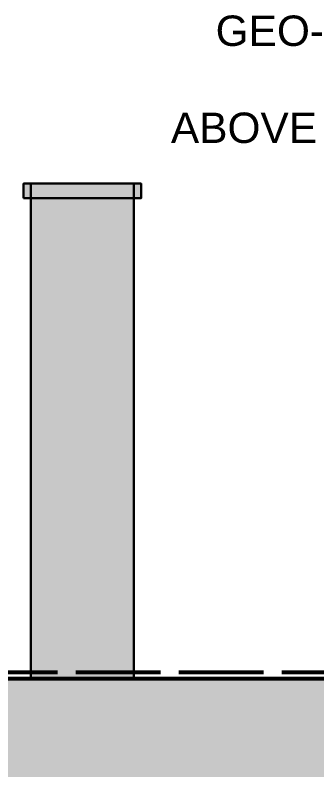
# Model space of a CAD drawing. Header units: millimetres. Extents: x -2152 to 15462, y -2698 to 3631.
# Drawn here: x 13045 to 13923, y 1295 to 3490 of the extents above; entities that cross this region are included whole.
import ezdxf
from ezdxf.enums import TextEntityAlignment as Align

# ---------------------------------------------------------------- set-up
doc = ezdxf.new("R2010")
doc.units = ezdxf.units.MM
doc.linetypes.add('DASH_247_53', pattern=[299.861111, 246.944444, -52.916667])
for name, color, linetype in [('ANNOTATIONS', 7, 'Continuous'), ('GEOFAB', 5, 'Continuous'), ('MANHOLES', 7, 'Continuous'), ('MODULE_ART', 7, 'Continuous'), ('TANK', 7, 'Continuous')]:
    doc.layers.add(name, color=color, linetype=linetype)
doc.styles.add('ARIAL', font='arial.ttf')

# ---------------------------------------------------------------- blocks, each defined once
blk = doc.blocks.new('atlancube_face')
at = {"true_color": 0x000000}
blk.add_solid([(-1.8, -1.8), (1151.8, -1.8), (-1.8, 781.8), (1151.8, 781.8)], dxfattribs=at)

msp = doc.modelspace()

# ---------------------------------------------------------------- linework, layer by layer
at = {"layer": 'GEOFAB', "color": 5, "linetype": 'DASH_247_53', "lineweight": 53}
msp.add_lwpolyline([(-17.6, -17.6), (14967.6, -17.6), (14967.6, 1577.6), (-17.6, 1577.6)], close=True, dxfattribs=at)
at = {"layer": 'MANHOLES', "lineweight": 30}
for points in [[(13069.2, 2957.7), (13411.6, 2957.7), (13411.6, 3000), (13069.2, 3000)], [(13090.4, 1560), (13390.4, 1560), (13390.4, 3000), (13090.4, 3000)]]:
    msp.add_lwpolyline(points, close=True, dxfattribs=at)
at = {"layer": 'MANHOLES', "true_color": 0x737373}
msp.add_solid([(13069.2, 2957.7), (13411.6, 2957.7), (13069.2, 3000), (13411.6, 3000)], dxfattribs=at)
at = {"layer": 'MANHOLES', "true_color": 0xb8b8b8}
msp.add_solid([(13090.4, 1560), (13390.4, 1560), (13090.4, 3000), (13390.4, 3000)], dxfattribs=at)
at = {"layer": 'TANK', "lineweight": 53}
msp.add_lwpolyline([(0, 0), (14950, 0), (14950, 1560), (0, 1560)], close=True, dxfattribs=at)

# ---------------------------------------------------------------- block references
at = {"layer": 'MODULE_ART'}
for p in [(12650, 780), (13800, 780)]:
    msp.add_blockref('atlancube_face', p, dxfattribs=at)

# ---------------------------------------------------------------- texts
at = {"layer": 'ANNOTATIONS', "style": 'ARIAL'}
for s, p in [('GEO-FAB & LDPE LINER', (15055.8, 3400.6)), ('ABOVE TOP OF STORAGE', (15055.8, 3118.3))]:
    msp.add_text(s, height=88.406, dxfattribs=at).set_placement(p, align=Align.RIGHT)

doc.saveas('drawing.dxf')
